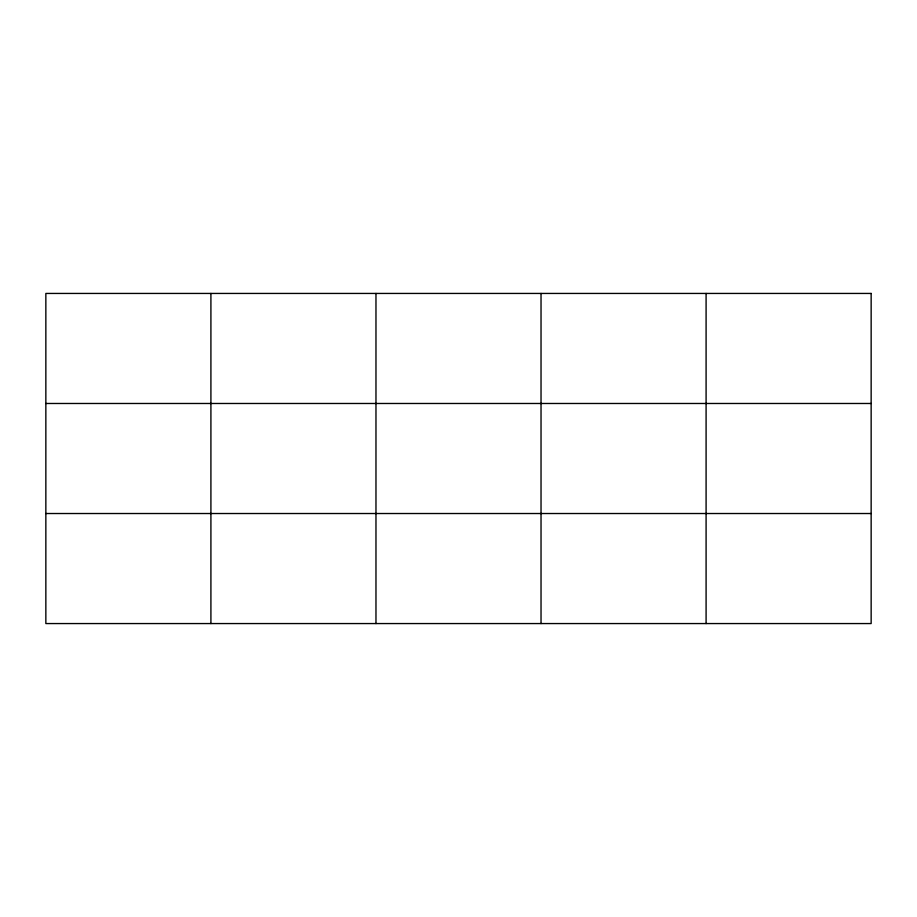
<?xml version="1.0" encoding="UTF-8"?>
<svg xmlns="http://www.w3.org/2000/svg" width="917" height="917" viewBox="0 0 917 917"><rect width="100%" height="100%" fill="white"/><g stroke="black" fill="none" stroke-linecap="round" stroke-linejoin="round"><path stroke-width="1.38" d="M45.85 403.48L871.15 403.48M45.85 513.52L871.15 513.52M706.09 293.44L706.09 623.56M541.03 293.44L541.03 623.56M375.97 293.44L375.97 623.56M210.91 293.44L210.91 623.56M871.15 293.44L45.85 293.44L45.85 623.56L871.15 623.56L871.15 293.44"/></g></svg>
